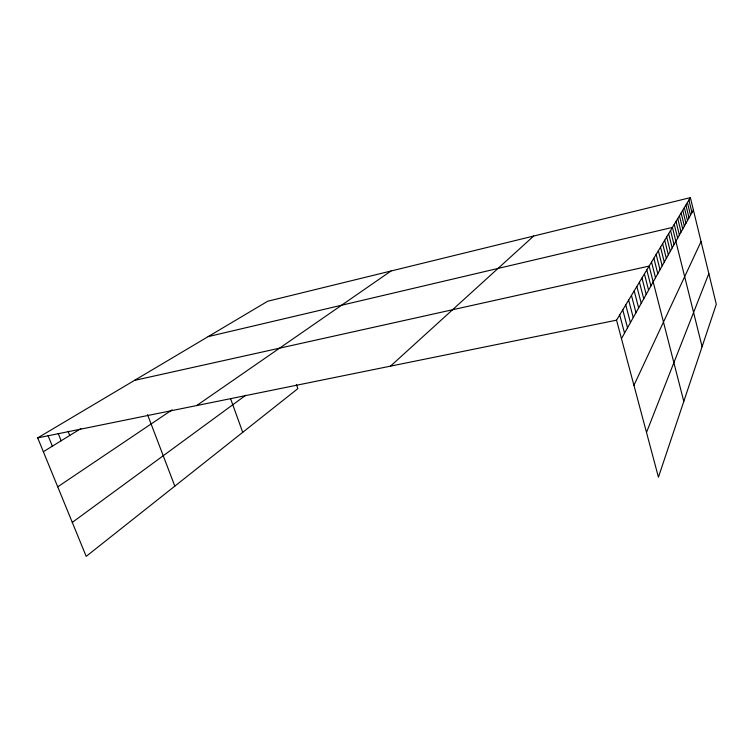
<?xml version="1.0" encoding="UTF-8"?>
<svg xmlns="http://www.w3.org/2000/svg" width="754" height="754" viewBox="0 0 754 754"><rect width="100%" height="100%" fill="white"/><g stroke="black" fill="none" stroke-linecap="round" stroke-linejoin="round"><path stroke-width="1.13" d="M646.498 432.447L708.845 273.579M633.935 385.341L701.06 241.553M621.466 338.631L693.388 210.027M690.372 197.633L716.3 304.23L658.44 477.197L616.546 320.167L690.372 197.633L267.727 301.223L37.7 437.895L86.192 556.367L297.849 388.64L296.407 384.455M390.506 366.142L533.681 236.04M72.29 522.399L245.691 395.303M196.681 405.558L390.996 271.016M57.728 486.83L172.166 409.808M43.355 451.721L80.867 428.621M208.17 336.614L672.417 227.425L702.097 346.68M134.485 380.393L649.128 266.096L683.793 401.401M37.7 437.895L616.546 320.167M48.068 435.652L52.346 446.179M58.19 433.475L61.14 440.77M68.067 431.354L69.726 435.482M147.548 414.643L174.824 486.123M230.479 398.404L242.722 432.315M622.766 309.837L627.526 327.792M619.703 314.927L624.538 333.127M628.638 300.092L633.237 317.575M625.745 304.889L630.419 322.618M634.189 290.884L638.638 307.924M631.456 295.417L635.971 312.684M639.43 282.175L643.746 298.791M636.847 286.473L641.23 303.297M644.406 273.919L648.581 290.139M641.956 277.99L646.197 294.409M646.791 269.96L650.909 285.973M656.14 254.447L660.014 269.706M653.859 258.226L657.799 273.674M651.522 262.109L655.518 277.745M660.523 247.18L664.283 262.072M658.355 250.771L662.172 265.842M666.687 236.945L670.297 251.318M664.679 240.272L668.336 254.814M662.625 243.683L666.338 258.396M670.56 230.526L674.067 244.579M668.647 233.693L672.2 247.915M677.761 218.566L681.088 232.015M676.027 221.45L679.392 235.05M674.246 224.4L677.658 238.151M684.34 207.642L687.507 220.545M682.756 210.281L685.952 223.316M681.126 212.977L684.368 226.153M679.467 215.738L682.747 229.056M688.911 200.055L691.965 212.571M687.422 202.534L690.504 215.173M685.895 205.06L689.024 217.831"/></g></svg>
